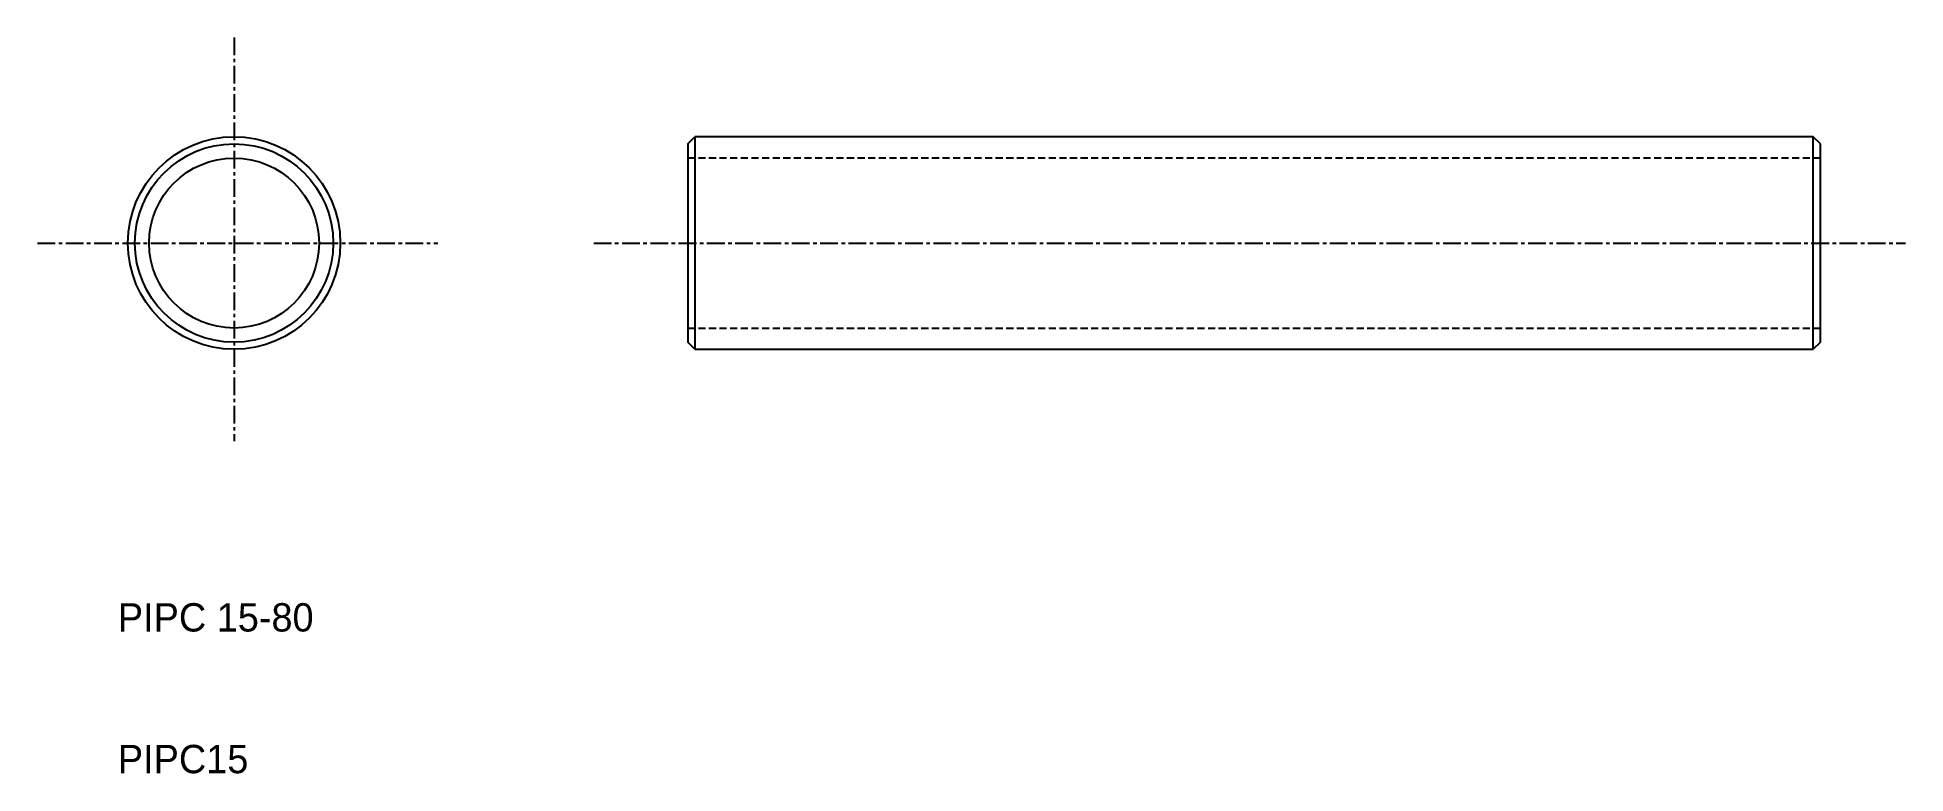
# Model space of a CAD drawing. Extents: x 4 to 136, y 10 to 62.
import ezdxf

# ---------------------------------------------------------------- set-up
doc = ezdxf.new("R2010")
doc.units = 0
doc.linetypes.add('CENTER', pattern=[2, 1.25, -0.25, 0.25, -0.25])
doc.linetypes.add('DASHED', pattern=[0.75, 0.5, -0.25])
doc.layers.get('0').update_dxf_attribs({"linetype": 'CONTINUOUS'})
doc.layers.add('CENTER', color=1, linetype='CENTER')

msp = doc.modelspace()

# ---------------------------------------------------------------- linework, layer by layer
at = {"color": 7, "linetype": 'CONTINUOUS'}
for p, q in [((50.25, 54.42), (50.75, 54.92)), ((50.25, 54.42), (50.25, 40.42)), ((129.75, 54.92), (50.75, 54.92)), ((50.75, 54.92), (50.75, 39.92)), ((129.75, 39.92), (129.75, 54.92)), ((130.25, 54.42), (129.75, 54.92)), ((130.25, 40.42), (130.25, 54.42)), ((50.75, 39.92), (50.25, 40.42)), ((50.75, 39.92), (129.75, 39.92)), ((130.25, 40.42), (129.75, 39.92))]:
    msp.add_line(p, q, dxfattribs=at)
at = {"color": 3, "linetype": 'DASHED'}
for p, q in [((130.25, 53.42), (50.25, 53.42)), ((50.25, 41.42), (130.25, 41.42))]:
    msp.add_line(p, q, dxfattribs=at)
at = {"color": 7, "linetype": 'CONTINUOUS'}
for radius in [7.5, 7, 6]:
    msp.add_circle((18.21, 47.42), radius, dxfattribs=at)
at = {"layer": 'CENTER', "color": 1, "linetype": 'CENTER'}
for p, q in [((18.21, 61.93), (18.21, 33.43)), ((4.32, 47.42), (32.6, 47.42)), ((43.61, 47.42), (136.27, 47.42))]:
    msp.add_line(p, q, dxfattribs=at)

# ---------------------------------------------------------------- texts
at = {"color": 7, "linetype": 'CONTINUOUS'}
for s, p in [('PIPC 15-80', (10, 20)), ('PIPC15', (10, 10))]:
    msp.add_text(s, height=2, dxfattribs=at).set_placement(p)

doc.saveas('drawing.dxf')
